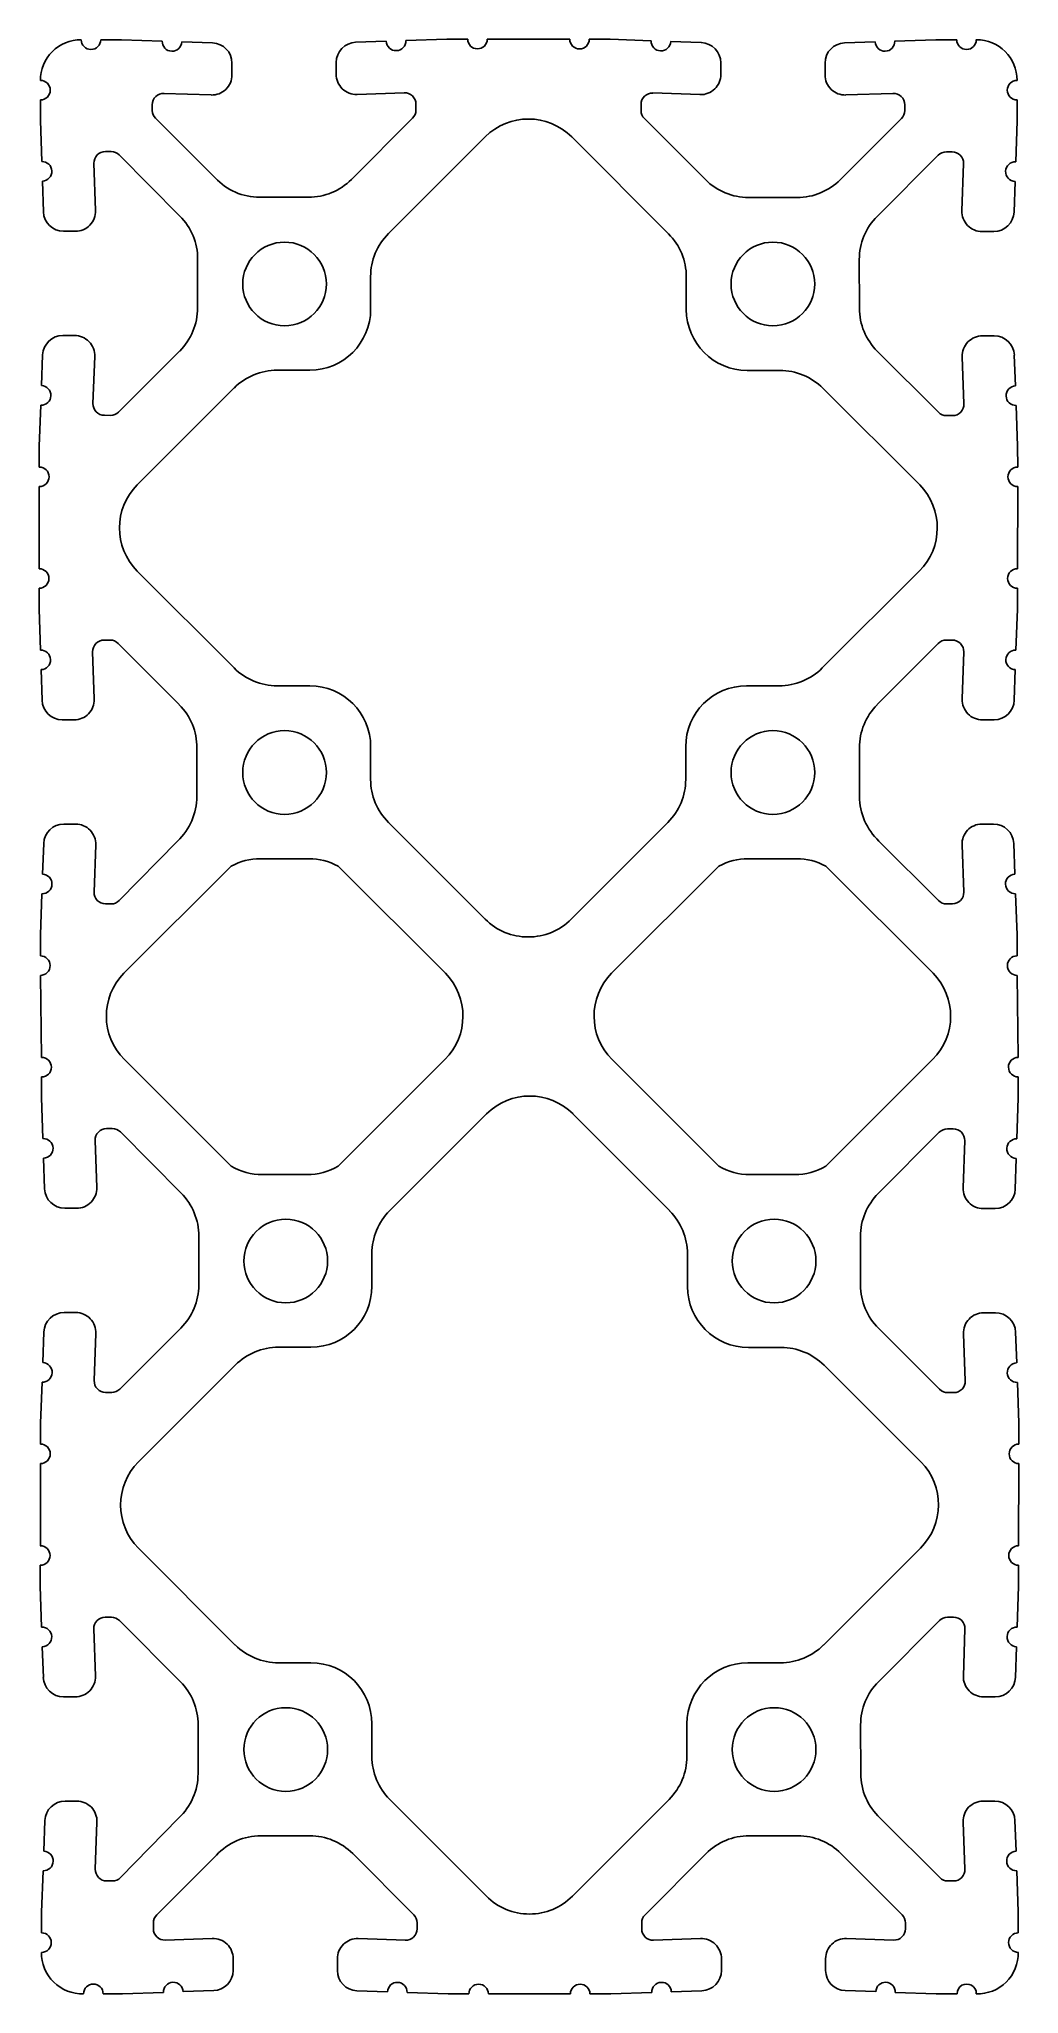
# Model space of a CAD drawing. Header units: millimetres. Extents: x -1.51 to 1.5, y -3 to 3.
import ezdxf

# ---------------------------------------------------------------- set-up
doc = ezdxf.new("R2010")
doc.units = ezdxf.units.MM
doc.layers.get('0').update_dxf_attribs({"linetype": 'CONTINUOUS'})

msp = doc.modelspace()

# ---------------------------------------------------------------- linework, layer by layer
at = {"linetype": 'CONTINUOUS'}
for p, q in [((-0.2534, 3.0019), (-0.3794, 2.9975)), ((-0.1894, 3.0019), (-0.2534, 3.0019)), ((0.1242, 3.0017), (-0.1294, 3.0019)), ((0.2482, 3.0017), (0.1842, 3.0017)), ((0.3742, 2.9966), (0.2482, 3.0017)), ((-1.2526, 3), (-1.3166, 3)), ((-1.1274, 2.9956), (-1.2526, 3)), ((-0.9732, 2.9902), (-1.0674, 2.9935)), ((-0.4394, 2.9954), (-0.5335, 2.9921)), ((0.5283, 2.9913), (0.4341, 2.9946)), ((1.0622, 2.9935), (0.968, 2.9902)), ((1.2482, 3), (1.1221, 2.9956)), ((1.3129, 3), (1.2482, 3)), ((-0.9134, 2.8922), (-0.9134, 2.9283)), ((-0.5934, 2.9301), (-0.5934, 2.8941)), ((0.5882, 2.8933), (0.5882, 2.9293)), ((0.9082, 2.9283), (0.9082, 2.8922)), ((-1.1222, 2.8353), (-0.9775, 2.8303)), ((-0.5292, 2.8322), (-0.3846, 2.8372)), ((0.3794, 2.8364), (0.524, 2.8313)), ((0.9723, 2.8303), (1.1169, 2.8353)), ((-1.5017, 2.8151), (-1.5018, 2.7519)), ((-1.1584, 2.7826), (-1.1584, 2.8003)), ((-0.3484, 2.8022), (-0.3484, 2.7835)), ((0.3432, 2.7826), (0.3432, 2.8014)), ((1.1532, 2.8003), (1.1532, 2.7826)), ((1.4982, 2.7511), (1.4981, 2.8151)), ((-1.5018, 2.7519), (-1.4976, 2.6259)), ((-0.9649, 2.5759), (-1.1481, 2.7587)), ((-0.3586, 2.7587), (-0.5462, 2.5711)), ((-0.1356, 2.7018), (-0.4326, 2.4048)), ((0.4274, 2.404), (0.1304, 2.7016)), ((0.541, 2.5703), (0.3534, 2.7579)), ((1.1429, 2.7579), (0.9553, 2.5703)), ((1.4939, 2.6251), (1.4982, 2.7511)), ((-1.3023, 2.6567), (-1.2846, 2.6566)), ((-1.2599, 2.6463), (-1.0733, 2.4585)), ((1.0681, 2.4576), (1.2555, 2.6455)), ((1.2809, 2.6558), (1.2986, 2.6558)), ((-1.3325, 2.4759), (-1.3373, 2.6205)), ((1.3337, 2.6196), (1.3288, 2.475)), ((-1.4956, 2.566), (-1.4925, 2.4718)), ((1.4888, 2.4709), (1.4919, 2.5651)), ((-0.6785, 2.5163), (-0.8281, 2.5163)), ((0.8231, 2.5155), (0.6733, 2.5155)), ((-1.4306, 2.4118), (-1.3946, 2.4118)), ((1.3909, 2.4109), (1.4269, 2.411)), ((-1.0188, 2.3261), (-1.019, 2.1763)), ((1.0138, 2.1755), (1.0136, 2.3253)), ((-0.4874, 2.2726), (-0.4874, 2.1723)), ((0.4822, 2.1715), (0.4822, 2.2717)), ((-1.3969, 2.0918), (-1.4329, 2.0918)), ((-1.0739, 2.0442), (-1.2618, 1.8568)), ((1.2566, 1.856), (1.0687, 2.0433)), ((1.4277, 2.091), (1.3917, 2.0909)), ((-1.495, 2.0321), (-1.4984, 1.9379)), ((-1.3403, 1.8829), (-1.335, 2.0275)), ((-0.6744, 1.9853), (-0.7746, 1.9853)), ((0.7694, 1.9845), (0.6692, 1.9845)), ((1.3298, 2.0267), (1.3351, 1.8821)), ((1.4932, 1.9371), (1.4897, 2.0313)), ((-0.9068, 1.9306), (-1.2043, 1.6331)), ((1.1991, 1.6329), (0.9016, 1.9297)), ((-1.5006, 1.878), (-1.5052, 1.752)), ((1.4999, 1.7518), (1.4954, 1.8771)), ((-1.2866, 1.8466), (-1.3054, 1.8467)), ((1.3001, 1.8458), (1.2814, 1.8458)), ((-1.5052, 1.752), (-1.5052, 1.688)), ((1.5, 1.6878), (1.4999, 1.7518)), ((-1.5053, 1.628), (-1.5057, 1.3758)), ((1.499, 1.3758), (1.5001, 1.6278)), ((-1.2043, 1.3684), (-0.9068, 1.0709)), ((0.8999, 1.0709), (1.1976, 1.3684)), ((-1.5058, 1.3158), (-1.5059, 1.2518)), ((1.4991, 1.2518), (1.499, 1.3158)), ((-1.5059, 1.2518), (-1.5017, 1.1258)), ((1.4947, 1.1258), (1.4991, 1.2518)), ((-1.3064, 1.1565), (-1.2876, 1.1565)), ((-1.2629, 1.1462), (-1.0755, 0.9583)), ((1.0686, 0.9583), (1.2559, 1.1462)), ((1.2806, 1.1565), (1.2994, 1.1565)), ((-1.3366, 0.9757), (-1.3414, 1.1203)), ((1.3344, 1.1203), (1.3296, 0.9757)), ((-1.4997, 1.0658), (-1.4965, 0.9716)), ((1.4895, 0.9716), (1.4927, 1.0658)), ((-0.7746, 1.0162), (-0.6744, 1.0162)), ((0.6674, 1.0162), (0.7676, 1.0162)), ((-1.4346, 0.9117), (-1.3986, 0.9116)), ((1.3916, 0.9116), (1.4277, 0.9117)), ((-1.021, 0.826), (-1.0212, 0.6763)), ((-0.4874, 0.8292), (-0.4874, 0.7289)), ((0.4804, 0.7289), (0.4804, 0.8292)), ((1.0142, 0.6763), (1.014, 0.826)), ((-1.3936, 0.5916), (-1.4296, 0.5917)), ((-0.4326, 0.5967), (-0.1356, 0.2997)), ((0.1286, 0.2997), (0.4256, 0.5967)), ((1.4259, 0.5917), (1.3899, 0.5916)), ((-1.4916, 0.5319), (-1.4951, 0.4378)), ((-1.337, 0.3828), (-1.3317, 0.5274)), ((-1.0809, 0.5396), (-1.2595, 0.3567)), ((0.6715, 0.4852), (0.8213, 0.4852)), ((1.257, 0.3567), (1.0739, 0.5396)), ((1.3292, 0.5274), (1.3344, 0.3828)), ((1.4914, 0.4378), (1.488, 0.5319)), ((-1.2453, 0.1336), (-0.9155, 0.4626)), ((0.2527, 0.1336), (0.5825, 0.4626)), ((1.2401, 0.1336), (0.9103, 0.4626)), ((-1.4973, 0.3778), (-1.5018, 0.2511)), ((1.4982, 0.2518), (1.4936, 0.3778)), ((-1.2843, 0.3465), (-1.302, 0.3465)), ((1.2995, 0.3465), (1.2818, 0.3465)), ((-1.5018, 0.2511), (-1.5019, 0.1871)), ((1.4983, 0.1871), (1.4982, 0.2518)), ((-0.9155, -0.4589), (-1.2438, -0.1309)), ((-0.5877, -0.4589), (-0.2594, -0.1309)), ((0.5825, -0.4589), (0.2542, -0.1309)), ((0.9103, -0.4589), (1.2386, -0.1309)), ((-1.4981, -0.1849), (-1.4982, -0.2481)), ((1.5018, -0.2489), (1.5017, -0.1849)), ((-1.4982, -0.2481), (-1.4939, -0.3741)), ((-0.1319, -0.2982), (-0.4289, -0.5952)), ((0.4311, -0.596), (0.1341, -0.2984)), ((1.4976, -0.3749), (1.5018, -0.2489)), ((-1.2986, -0.3433), (-1.2809, -0.3434)), ((-1.2562, -0.3537), (-1.0697, -0.5415)), ((1.0718, -0.5424), (1.2591, -0.3545)), ((1.2846, -0.3442), (1.3023, -0.3442)), ((-1.3288, -0.5241), (-1.3337, -0.3795)), ((1.3374, -0.3804), (1.3325, -0.525)), ((-1.4919, -0.434), (-1.4888, -0.5282)), ((1.4925, -0.5291), (1.4956, -0.4349)), ((-1.4269, -0.5882), (-1.3909, -0.5882)), ((1.3946, -0.5891), (1.4306, -0.589)), ((-1.0151, -0.6739), (-1.0153, -0.8237)), ((1.0174, -0.8245), (1.0172, -0.6747)), ((-0.4837, -0.7274), (-0.4837, -0.8277)), ((0.4858, -0.8285), (0.4858, -0.7283)), ((-1.3932, -0.9082), (-1.4292, -0.9082)), ((-1.0703, -0.9558), (-1.2582, -1.1432)), ((1.2603, -1.144), (1.0724, -0.9567)), ((1.4314, -0.909), (1.3954, -0.9091)), ((-1.4913, -0.9679), (-1.4947, -1.0621)), ((-1.3366, -1.1171), (-1.3313, -0.9725)), ((-0.6707, -1.0147), (-0.7709, -1.0147)), ((0.7731, -1.0155), (0.6728, -1.0155)), ((1.3335, -0.9733), (1.3387, -1.1179)), ((1.4969, -1.0629), (1.4934, -0.9687)), ((-0.9032, -1.0694), (-1.2007, -1.3669)), ((1.2028, -1.3671), (0.9053, -1.0703)), ((-1.4969, -1.122), (-1.5015, -1.248)), ((1.5036, -1.2482), (1.499, -1.1229)), ((-1.2829, -1.1534), (-1.3017, -1.1533)), ((1.3038, -1.1542), (1.2851, -1.1542)), ((-1.5015, -1.248), (-1.5016, -1.312)), ((1.5037, -1.3122), (1.5036, -1.2482)), ((-1.5017, -1.372), (-1.502, -1.6242)), ((1.5026, -1.6242), (1.5038, -1.3722)), ((-1.2007, -1.6316), (-0.9032, -1.9291)), ((0.9035, -1.9291), (1.2013, -1.6316)), ((-1.5021, -1.6842), (-1.5022, -1.7482)), ((1.5028, -1.7482), (1.5027, -1.6842)), ((-1.5022, -1.7482), (-1.498, -1.8742)), ((1.4984, -1.8742), (1.5028, -1.7482)), ((-1.3027, -1.8435), (-1.2839, -1.8435)), ((-1.2592, -1.8538), (-1.0719, -2.0417)), ((1.0722, -2.0417), (1.2596, -1.8538)), ((1.2843, -1.8435), (1.3031, -1.8435)), ((-1.3329, -2.0243), (-1.3377, -1.8797)), ((1.3381, -1.8797), (1.3333, -2.0243)), ((-1.496, -1.9342), (-1.4928, -2.0284)), ((1.4932, -2.0284), (1.4964, -1.9342)), ((-0.7709, -1.9838), (-0.6707, -1.9838)), ((0.6711, -1.9838), (0.7713, -1.9838)), ((-1.431, -2.0883), (-1.3949, -2.0884)), ((1.3953, -2.0884), (1.4313, -2.0883)), ((-1.0173, -2.174), (-1.0175, -2.3237)), ((-0.4837, -2.1708), (-0.4837, -2.2711)), ((0.4841, -2.2711), (0.4841, -2.1708)), ((1.0179, -2.3237), (1.0177, -2.174)), ((-1.3899, -2.4084), (-1.4259, -2.4083)), ((-1.0772, -2.4604), (-1.2559, -2.6433)), ((-0.4289, -2.4033), (-0.1319, -2.7003)), ((0.1323, -2.7003), (0.4293, -2.4033)), ((1.2607, -2.6433), (1.0776, -2.4604)), ((1.4296, -2.4083), (1.3936, -2.4084)), ((-1.488, -2.4681), (-1.4914, -2.5622)), ((-1.3333, -2.6172), (-1.328, -2.4726)), ((-0.8244, -2.5148), (-0.6748, -2.5148)), ((0.6752, -2.5148), (0.825, -2.5148)), ((1.3329, -2.4726), (1.3381, -2.6172)), ((1.4951, -2.5622), (1.4916, -2.4681)), ((-1.1444, -2.7579), (-0.9613, -2.5743)), ((-0.5426, -2.5696), (-0.3549, -2.7572)), ((0.3553, -2.7572), (0.5429, -2.5696)), ((0.9572, -2.5696), (1.1448, -2.7572)), ((-1.4936, -2.6222), (-1.4982, -2.7489)), ((1.5018, -2.7482), (1.4973, -2.6222)), ((-1.2807, -2.6535), (-1.2984, -2.6535)), ((1.3032, -2.6535), (1.2855, -2.6535)), ((-1.4982, -2.7489), (-1.4983, -2.8129)), ((1.5019, -2.8129), (1.5018, -2.7482)), ((-1.1547, -2.8003), (-1.1547, -2.7826)), ((-0.3447, -2.782), (-0.3447, -2.8007)), ((0.3451, -2.8007), (0.3451, -2.782)), ((1.1551, -2.7826), (1.1551, -2.8003)), ((-0.9739, -2.8303), (-1.1185, -2.8353)), ((-0.3809, -2.8357), (-0.5255, -2.8306)), ((0.5259, -2.8306), (0.3813, -2.8357)), ((1.1188, -2.8353), (0.9742, -2.8303)), ((-0.9097, -2.9283), (-0.9097, -2.8922)), ((-0.5897, -2.8926), (-0.5897, -2.9286)), ((0.5901, -2.9286), (0.5901, -2.8926)), ((0.9101, -2.8922), (0.9101, -2.9283)), ((-1.3092, -3), (-1.2497, -3)), ((-1.2497, -3), (-1.1237, -2.9956)), ((-1.0637, -2.9935), (-0.9695, -2.9902)), ((-0.5299, -2.9906), (-0.4357, -2.9939)), ((-0.3757, -2.996), (-0.2497, -3.0004)), ((-0.2497, -3.0004), (-0.1857, -3.0004)), ((-0.1257, -3.0004), (0.1261, -3.0004)), ((0.1861, -3.0004), (0.2501, -3.0004)), ((0.2501, -3.0004), (0.3761, -2.996)), ((0.436, -2.9939), (0.5302, -2.9906)), ((0.9699, -2.9902), (1.0641, -2.9935)), ((1.124, -2.9956), (1.2501, -3)), ((1.2501, -3), (1.3141, -3))]:
    msp.add_line(p, q, dxfattribs=at)
for p, q in [((-0.8265, 0.4852), (-0.6767, 0.4852)), ((-0.5877, 0.4626), (-0.2579, 0.1336)), ((-0.821, -0.4845), (-0.6821, -0.4845)), ((0.6769, -0.4845), (0.8158, -0.4845))]:
    msp.add_line(p, q)
at = {"color": 7}
for p, q in [((-1.502, 0.1271), (-1.4987, -0.1249)), ((1.4983, 0.1271), (1.5017, -0.1249))]:
    msp.add_line(p, q, dxfattribs=at)
at = {"linetype": 'CONTINUOUS'}
for centre in [(-0.7518, 2.25), (0.7482, 2.25), (-0.7518, 0.75), (0.7482, 0.75), (-0.7482, -0.75), (0.7518, -0.75), (-0.7482, -2.25), (0.7518, -2.25)]:
    msp.add_circle(centre, 0.1285, dxfattribs=at)
for centre, radius, start, end in [((-0.1594, 3.0019), 0.03, 180.00764, 0), ((0.1542, 3.0017), 0.03, 180.00382, 359.99618), ((-1.3772, 2.8755), 0.1245, 89.72822, 180.18796), ((-1.3466, 3), 0.03, 180.00764, 360), ((-1.0974, 2.9946), 0.03, 178.00282, 357.99518), ((-0.9754, 2.9283), 0.062, 0, 88.00118), ((-0.5314, 2.9301), 0.062, 92.00064, 180), ((-0.4094, 2.9964), 0.03, 182.00383, 1.99619), ((0.4042, 2.9956), 0.03, 178.00378, 357.99614), ((0.5262, 2.9293), 0.062, 0, 87.99936), ((0.9702, 2.9283), 0.062, 91.99992, 180), ((1.0922, 2.9946), 0.03, 182.00478, 1.99714), ((1.3429, 3), 0.03, 179.99999, 359.99235), ((1.373, 2.875), 0.125, 0.04653, 90.03545), ((1.3729, 3), 0.000002, 90.03545, 241.93915), ((-0.9754, 2.8922), 0.062, 268.0004, 360), ((-0.5314, 2.8941), 0.062, 180, 271.99997), ((0.5262, 2.8933), 0.062, 268.00015, 360), ((0.9702, 2.8922), 0.062, 180, 271.99958), ((-1.5017, 2.8451), 0.03, 269.91571, 89.90807), ((-1.1234, 2.8003), 0.035, 88.00039, 180), ((-0.3834, 2.8022), 0.035, 0, 91.99997), ((0.3782, 2.8014), 0.035, 88.00015, 180), ((1.1182, 2.8003), 0.035, 360, 91.99958), ((1.498, 2.8451), 0.03, 90.09193, 270.08429), ((-1.1253, 2.7827), 0.0331, 180.05696, 226.42199), ((-0.3834, 2.7835), 0.035, 315, 360), ((0.3782, 2.7826), 0.035, 180, 225.00001), ((1.1182, 2.7826), 0.035, 315.00014, 360), ((-0.0027, 2.5676), 0.1889, 45.19622, 134.72882), ((-1.3024, 2.6217), 0.035, 89.91572, 181.9153), ((-1.2847, 2.6216), 0.035, 44.91586, 89.91572), ((1.281, 2.619), 0.0367, 90.0388, 133.95044), ((1.2987, 2.6208), 0.035, 358.0847, 90.08428), ((-1.4966, 2.5959), 0.03, 271.9205, 91.91287), ((1.4929, 2.5951), 0.03, 88.08713, 268.0795), ((-0.8281, 2.7033), 0.187, 222.97596, 270), ((-0.6785, 2.7033), 0.187, 270, 315), ((0.6733, 2.7025), 0.187, 225.00001, 270), ((0.8231, 2.7025), 0.187, 270, 315.00014), ((-1.4305, 2.4738), 0.062, 181.91564, 269.91572), ((-1.3945, 2.4738), 0.062, 269.91572, 1.9153), ((1.3908, 2.4729), 0.062, 178.0847, 270.08428), ((1.4268, 2.473), 0.062, 270.08428, 358.08436), ((-1.2058, 2.3264), 0.187, 359.91572, 44.91586), ((-0.3004, 2.2726), 0.187, 135, 180), ((0.2952, 2.2717), 0.187, 360, 45), ((1.2006, 2.3256), 0.187, 135.08414, 180.08428), ((-1.206, 2.1766), 0.187, 314.91573, 359.91572), ((-0.6744, 2.1723), 0.187, 270, 360), ((0.6692, 2.1715), 0.187, 180, 270), ((1.2008, 2.1758), 0.187, 180.08428, 225.08427), ((-1.433, 2.0298), 0.062, 89.91572, 177.91508), ((-1.397, 2.0298), 0.062, 357.91587, 89.91572), ((1.3918, 2.0289), 0.062, 90.08428, 182.08413), ((1.4278, 2.029), 0.062, 2.08492, 90.08428), ((-0.7746, 1.7983), 0.187, 90, 134.99994), ((0.7694, 1.7975), 0.187, 45.00009, 90), ((-1.4995, 1.9079), 0.03, 267.9195, 87.91186), ((1.4943, 1.9071), 0.03, 92.08814, 272.0805), ((-1.3053, 1.8817), 0.035, 177.91587, 269.91572), ((1.3001, 1.8808), 0.035, 270.08428, 2.08413), ((-1.2865, 1.8816), 0.035, 269.91572, 314.91573), ((1.2813, 1.8808), 0.035, 225.08427, 270.08428), ((-1.5053, 1.658), 0.03, 269.91954, 89.9119), ((1.5001, 1.6578), 0.03, 90.0881, 270.08046), ((-1.0719, 1.5008), 0.1872, 135.02658, 224.97341), ((1.0661, 1.5014), 0.187, 314.6685, 44.66725), ((1.1991, 1.6329), 0.000001, 307.40719, 225.00006), ((-1.5057, 1.3458), 0.03, 269.92336, 89.91572), ((1.499, 1.3458), 0.03, 90.08428, 270.07664), ((-1.3064, 1.1215), 0.035, 89.91572, 181.91569), ((-1.2877, 1.1215), 0.035, 44.91572, 89.91572), ((1.2807, 1.1215), 0.035, 90.08428, 135.08428), ((1.2994, 1.1215), 0.035, 358.08431, 90.08428), ((-1.5007, 1.0958), 0.03, 271.91955, 91.91191), ((1.4937, 1.0958), 0.03, 88.08809, 268.08045), ((-0.7746, 1.2032), 0.187, 225.00005, 270), ((0.7676, 1.2032), 0.187, 270, 315), ((-1.4346, 0.9737), 0.062, 181.91636, 269.91572), ((-1.3985, 0.9736), 0.062, 269.91572, 1.91569), ((-0.6744, 0.8292), 0.187, 0, 90), ((0.6674, 0.8292), 0.187, 90, 180), ((1.3915, 0.9736), 0.062, 178.08431, 270.08428), ((1.4276, 0.9737), 0.062, 270.08428, 358.08364), ((-1.208, 0.8262), 0.187, 359.91572, 44.91572), ((1.201, 0.8262), 0.187, 135.08428, 180.08428), ((-0.3004, 0.7289), 0.187, 180, 225), ((0.2934, 0.7289), 0.187, 314.99999, 0), ((-1.2082, 0.6766), 0.187, 312.89168, 359.91572), ((1.2012, 0.6766), 0.187, 180.08428, 227.10832), ((-1.4297, 0.5297), 0.062, 89.91572, 177.9169), ((-1.3937, 0.5296), 0.062, 357.91612, 89.91572), ((1.3902, 0.5306), 0.0611, 90.25298, 182.99749), ((1.426, 0.5297), 0.062, 2.0831, 90.08428), ((-0.8265, 0.2982), 0.187, 90, 118.42334), ((-0.6767, 0.2982), 0.187, 61.57666, 90), ((0.6715, 0.2982), 0.187, 90, 118.42334), ((0.8213, 0.2982), 0.187, 61.57666, 90), ((-1.4962, 0.4078), 0.03, 267.91854, 87.9109), ((1.4925, 0.4078), 0.03, 92.0891, 272.08146), ((-1.302, 0.3815), 0.035, 177.91612, 269.91572), ((1.2995, 0.3815), 0.035, 270.08428, 2.08388), ((-1.2843, 0.3815), 0.035, 269.91572, 314.96652), ((1.2818, 0.3815), 0.035, 225.03348, 270.08428), ((-0.0035, 0.4316), 0.1867, 224.96182, 315.03817), ((-1.502, 0.1571), 0.03, 269.92336, 89.91572), ((1.4983, 0.1571), 0.03, 90.08428, 270.07664), ((-1.1123, 0.0021), 0.187, 135.33275, 225.3315), ((-1.2453, 0.1336), 0.000001, 314.99994, 232.59282), ((-0.3909, 0.0021), 0.187, 314.6685, 44.66725), ((-0.2579, 0.1336), 0.000001, 307.40719, 225.00006), ((0.3857, 0.0021), 0.187, 135.33275, 225.3315), ((0.2527, 0.1336), 0.000001, 314.99994, 232.59282), ((1.1071, 0.0021), 0.187, 314.6685, 44.66725), ((1.2401, 0.1336), 0.000001, 307.40719, 225.00006), ((-1.498, -0.1549), 0.03, 269.91571, 89.90807), ((1.5017, -0.1549), 0.03, 90.09193, 270.08429), ((0.001, -0.4324), 0.1889, 45.19622, 134.72882), ((-1.2987, -0.3783), 0.035, 89.91572, 181.9153), ((-1.281, -0.3784), 0.035, 44.91586, 89.91572), ((1.2846, -0.381), 0.0367, 90.0388, 133.95044), ((1.3024, -0.3792), 0.035, 358.0847, 90.08428), ((-1.4929, -0.4041), 0.03, 271.9205, 91.91287), ((1.4966, -0.4049), 0.03, 88.08713, 268.0795), ((-0.821, -0.2975), 0.187, 239.66167, 270), ((-0.6821, -0.2975), 0.187, 270, 300.33833), ((0.6769, -0.2975), 0.187, 239.66167, 270), ((0.8158, -0.2975), 0.187, 270, 300.33833), ((-1.4268, -0.5262), 0.062, 181.91564, 269.91572), ((-1.3908, -0.5262), 0.062, 269.91572, 1.9153), ((1.3945, -0.5271), 0.062, 178.0847, 270.08428), ((1.4305, -0.527), 0.062, 270.08428, 358.08436), ((-1.2021, -0.6736), 0.187, 359.91572, 44.91586), ((-0.2967, -0.7274), 0.187, 135, 180), ((0.2988, -0.7283), 0.187, 360, 45), ((1.2042, -0.6744), 0.187, 135.08414, 180.08428), ((-1.2023, -0.8234), 0.187, 314.91573, 359.91572), ((-0.6707, -0.8277), 0.187, 270, 360), ((0.6728, -0.8285), 0.187, 180, 270), ((1.2044, -0.8242), 0.187, 180.08428, 225.08427), ((-1.4293, -0.9702), 0.062, 89.91572, 177.91508), ((-1.3933, -0.9702), 0.062, 357.91587, 89.91572), ((1.3954, -0.9711), 0.062, 90.08428, 182.08413), ((1.4315, -0.971), 0.062, 2.08492, 90.08428), ((-0.7709, -1.2017), 0.187, 90, 134.99994), ((0.7731, -1.2025), 0.187, 45.00009, 90), ((-1.4958, -1.0921), 0.03, 267.9195, 87.91186), ((1.4979, -1.0929), 0.03, 92.08814, 272.0805), ((-1.3016, -1.1183), 0.035, 177.91587, 269.91572), ((1.3038, -1.1192), 0.035, 270.08428, 2.08413), ((-1.2829, -1.1184), 0.035, 269.91572, 314.91573), ((1.285, -1.1192), 0.035, 225.08427, 270.08428), ((-1.5016, -1.342), 0.03, 269.91954, 89.9119), ((1.5038, -1.3422), 0.03, 90.0881, 270.08046), ((-1.0682, -1.4992), 0.1872, 135.02658, 224.97341), ((1.0698, -1.4986), 0.187, 314.6685, 44.66725), ((1.2028, -1.3671), 0.000001, 307.40719, 225.00006), ((-1.5021, -1.6542), 0.03, 269.92336, 89.91572), ((1.5027, -1.6542), 0.03, 90.08428, 270.07664), ((-1.3027, -1.8785), 0.035, 89.91572, 181.91569), ((-1.284, -1.8785), 0.035, 44.91572, 89.91572), ((1.2844, -1.8785), 0.035, 90.08428, 135.08428), ((1.3031, -1.8785), 0.035, 358.08431, 90.08428), ((-1.497, -1.9042), 0.03, 271.91955, 91.91191), ((1.4974, -1.9042), 0.03, 88.08809, 268.08045), ((-0.7709, -1.7968), 0.187, 225.00005, 270), ((0.7713, -1.7968), 0.187, 270, 315), ((-1.4309, -2.0263), 0.062, 181.91636, 269.91572), ((-1.3949, -2.0264), 0.062, 269.91572, 1.91569), ((-0.6707, -2.1708), 0.187, 0, 90), ((0.6711, -2.1708), 0.187, 90, 180), ((1.3952, -2.0264), 0.062, 178.08431, 270.08428), ((1.4312, -2.0263), 0.062, 270.08428, 358.08364), ((-1.2043, -2.1738), 0.187, 359.91572, 44.91572), ((1.2047, -2.1738), 0.187, 135.08428, 180.08428), ((-0.2967, -2.2711), 0.187, 180, 225), ((0.2971, -2.2711), 0.187, 314.99999, 0), ((-1.2045, -2.3234), 0.187, 312.89168, 359.91572), ((1.2049, -2.3234), 0.187, 180.08428, 227.10832), ((-1.426, -2.4703), 0.062, 89.91572, 177.9169), ((-1.39, -2.4704), 0.062, 357.91612, 89.91572), ((1.3938, -2.4694), 0.0611, 90.25298, 182.99749), ((1.4297, -2.4703), 0.062, 2.0831, 90.08428), ((-0.8244, -2.7018), 0.187, 90, 137.02404), ((-0.6748, -2.7018), 0.187, 45, 90), ((0.6752, -2.7018), 0.187, 90, 134.99999), ((0.825, -2.7018), 0.187, 44.99986, 90), ((-1.4925, -2.5922), 0.03, 267.91854, 87.9109), ((1.4962, -2.5922), 0.03, 92.0891, 272.08146), ((-1.2983, -2.6185), 0.035, 177.91612, 269.91572), ((1.3031, -2.6185), 0.035, 270.08428, 2.08388), ((-1.2806, -2.6185), 0.035, 269.91572, 314.96652), ((0.0002, -2.5684), 0.1867, 224.96182, 315.03817), ((1.2854, -2.6185), 0.035, 225.03348, 270.08428), ((-1.1197, -2.7826), 0.035, 134.9492, 180), ((-0.3797, -2.782), 0.035, 0, 45), ((0.3801, -2.782), 0.035, 134.99999, 180), ((1.1185, -2.7826), 0.0366, 359.96041, 43.96276), ((-1.4983, -2.8429), 0.03, 269.92336, 89.91572), ((-1.1197, -2.8003), 0.035, 180, 271.9996), ((-0.3797, -2.8007), 0.035, 268.00003, 0), ((0.3801, -2.8007), 0.035, 180, 271.99985), ((1.1201, -2.8003), 0.035, 268.00042, 0), ((1.502, -2.8429), 0.03, 90.08428, 270.07664), ((-1.3734, -2.8751), 0.125, 179.00528, 271.89721), ((-0.9717, -2.8922), 0.062, 0, 91.99961), ((-0.5277, -2.8926), 0.062, 88.00003, 180), ((0.5281, -2.8926), 0.062, 0, 91.99985), ((0.9721, -2.8922), 0.062, 88.00042, 180), ((1.377, -2.8751), 0.125, 268.10233, 0.99473), ((-0.9717, -2.9283), 0.062, 271.99882, 360), ((-0.5277, -2.9286), 0.062, 180, 267.99936), ((0.5281, -2.9286), 0.062, 272.00064, 360), ((0.9721, -2.9283), 0.062, 180, 268.00008), ((-1.3392, -3), 0.03, 0, 179.99236), ((-1.0937, -2.9946), 0.03, 2.00482, 181.99718), ((-0.4057, -2.9949), 0.03, 358.00381, 177.99617), ((-0.1557, -3.0004), 0.03, 0, 179.99236), ((0.1561, -3.0004), 0.03, 0.00382, 179.99618), ((0.4061, -2.9949), 0.03, 2.00386, 181.99622), ((1.0941, -2.9946), 0.03, 358.00286, 177.99522), ((1.3435, -2.9994), 0.0294, 358.8902, 181.11761)]:
    msp.add_arc(centre, radius, start, end, dxfattribs=at)

doc.saveas('drawing.dxf')
